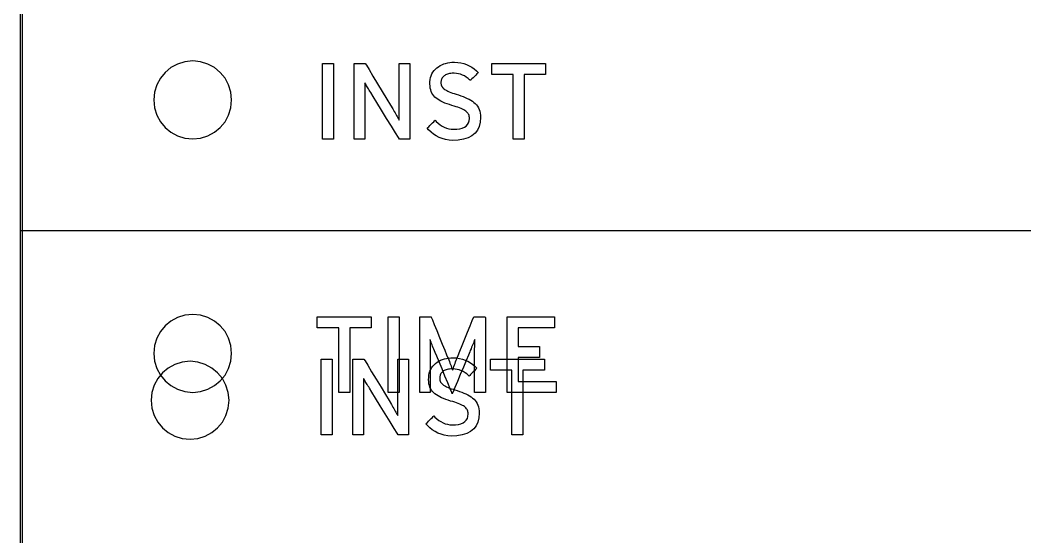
# Model space of a CAD drawing. Extents: x 1 to 47.7, y 0.2 to 35.
# Drawn here: x 11.602 to 12.891, y 12.763 to 13.426 of the extents above; entities that cross this region are included whole.
import ezdxf

# ---------------------------------------------------------------- set-up
doc = ezdxf.new("R2010")
doc.units = 0
doc.header["$MEASUREMENT"] = 0
for name, color, linetype in [('4_1__4U__UP_TO_ONE_IO_BOAR', 7, 'CONTINUOUS'), ('4_2__4U__FRONT_PANEL_W_24_', 7, 'CONTINUOUS'), ('5_1___24__TARGET_LEDS___12', 7, 'CONTINUOUS')]:
    doc.layers.add(name, color=color, linetype=linetype)

msp = doc.modelspace()

# ---------------------------------------------------------------- linework, layer by layer
at = {"layer": '4_1__4U__UP_TO_ONE_IO_BOAR'}
for points in [[(11.6045, 14.4737), (11.6045, 10.7985)], [(11.9899, 13.2736), (11.9899, 13.3708), (12.004, 13.3708), (12.004, 13.2736), (11.9899, 13.2736)], [(12.2487, 13.3565), (12.2487, 13.2736), (12.2346, 13.2736), (12.2346, 13.3565), (12.2072, 13.3565), (12.2072, 13.3708), (12.2762, 13.3708), (12.2762, 13.3565), (12.2487, 13.3565)], [(12.0249, 13.0316), (12.0249, 12.9486), (12.0108, 12.9486), (12.0108, 13.0316), (11.9833, 13.0316), (11.9833, 13.0458), (12.0524, 13.0458), (12.0524, 13.0316), (12.0249, 13.0316)], [(12.0742, 12.9486), (12.0742, 13.0458), (12.0883, 13.0458), (12.0883, 12.9486), (12.0742, 12.9486)], [(12.227, 12.9486), (12.227, 13.0458), (12.2877, 13.0458), (12.2877, 13.0317), (12.2411, 13.0317), (12.2411, 13.0075), (12.2682, 13.0075), (12.2682, 12.9934), (12.2411, 12.9934), (12.2411, 12.9627), (12.2897, 12.9627), (12.2897, 12.9486), (12.227, 12.9486)]]:
    msp.add_lwpolyline(points, dxfattribs=at)
for points in [[(11.8234, 13.2739), (11.8335, 13.2749), (11.8429, 13.2779), (11.8514, 13.2825), (11.8588, 13.2886), (11.8649, 13.296), (11.8695, 13.3045), (11.8724, 13.3139), (11.8734, 13.3239), (11.8724, 13.334), (11.8695, 13.3434), (11.8649, 13.3519), (11.8588, 13.3593), (11.8514, 13.3654), (11.8429, 13.37), (11.8335, 13.3729), (11.8234, 13.3739), (11.8134, 13.3729), (11.804, 13.37), (11.7955, 13.3654), (11.7881, 13.3593), (11.782, 13.3519), (11.7774, 13.3434), (11.7745, 13.334), (11.7735, 13.3239), (11.7745, 13.3139), (11.7774, 13.3045), (11.782, 13.296), (11.7881, 13.2886), (11.7955, 13.2825), (11.804, 13.2779), (11.8134, 13.2749)], [(12.0886, 13.2736), (12.0873, 13.2758), (12.0836, 13.2818), (12.0783, 13.2903), (12.0722, 13.3003), (12.0657, 13.3108), (12.0597, 13.3205), (12.0549, 13.3284), (12.0518, 13.3334), (12.0508, 13.335), (12.0499, 13.3365), (12.049, 13.338), (12.0482, 13.3394), (12.0474, 13.3408), (12.0466, 13.3422), (12.0458, 13.3435), (12.0451, 13.3448), (12.0444, 13.346), (12.0441, 13.3452), (12.0441, 13.3428), (12.0441, 13.3404), (12.0441, 13.3379), (12.0441, 13.3354), (12.0441, 13.3327), (12.0441, 13.33), (12.0442, 13.3273), (12.0442, 13.3244), (12.0442, 13.3226), (12.0442, 13.3181), (12.0442, 13.3113), (12.0442, 13.3031), (12.0442, 13.2945), (12.0442, 13.2863), (12.0442, 13.2795), (12.0442, 13.275), (12.0442, 13.2736), (12.0436, 13.2736), (12.0421, 13.2736), (12.0401, 13.2736), (12.0379, 13.2736), (12.0355, 13.2736), (12.0334, 13.2736), (12.0317, 13.2736), (12.0307, 13.2736), (12.0305, 13.2743), (12.0305, 13.2806), (12.0305, 13.292), (12.0305, 13.3069), (12.0305, 13.3234), (12.0305, 13.3397), (12.0305, 13.3542), (12.0305, 13.3651), (12.0305, 13.3705), (12.0308, 13.3708), (12.032, 13.3708), (12.0338, 13.3708), (12.0361, 13.3708), (12.0386, 13.3708), (12.041, 13.3708), (12.043, 13.3708), (12.0444, 13.3708), (12.0449, 13.3708), (12.0462, 13.3686), (12.0497, 13.3628), (12.0547, 13.3545), (12.0606, 13.3448), (12.0667, 13.3346), (12.0724, 13.3251), (12.0771, 13.3174), (12.08, 13.3126), (12.081, 13.3109), (12.082, 13.3091), (12.083, 13.3074), (12.084, 13.3057), (12.0849, 13.3041), (12.0858, 13.3025), (12.0866, 13.301), (12.0874, 13.2996), (12.0882, 13.2982), (12.0885, 13.299), (12.0884, 13.3014), (12.0884, 13.3039), (12.0884, 13.3065), (12.0884, 13.3091), (12.0884, 13.3118), (12.0884, 13.3145), (12.0884, 13.3173), (12.0884, 13.3202), (12.0884, 13.322), (12.0884, 13.3265), (12.0884, 13.3333), (12.0884, 13.3414), (12.0884, 13.35), (12.0884, 13.3581), (12.0884, 13.3649), (12.0884, 13.3694), (12.0884, 13.3708), (12.089, 13.3708), (12.0904, 13.3708), (12.0924, 13.3708), (12.0947, 13.3708), (12.097, 13.3708), (12.0992, 13.3708), (12.1009, 13.3708), (12.1019, 13.3708), (12.1021, 13.3701), (12.1021, 13.3638), (12.1021, 13.3523), (12.1021, 13.3375), (12.1021, 13.321), (12.1021, 13.3046), (12.1021, 13.2901), (12.1021, 13.2793), (12.1021, 13.2739), (12.1018, 13.2736), (12.1007, 13.2736), (12.099, 13.2736), (12.0968, 13.2736), (12.0945, 13.2736), (12.0923, 13.2736), (12.0904, 13.2736), (12.0891, 13.2736)], [(12.1927, 13.3015), (12.1923, 13.2954), (12.191, 13.2899), (12.1888, 13.2852), (12.1857, 13.2813), (12.1816, 13.278), (12.1767, 13.2754), (12.1708, 13.2736), (12.164, 13.2724), (12.1569, 13.2721), (12.1523, 13.2724), (12.1479, 13.2732), (12.1437, 13.2743), (12.1397, 13.2758), (12.136, 13.2777), (12.1325, 13.28), (12.1292, 13.2826), (12.1261, 13.2857), (12.1244, 13.2878), (12.125, 13.2884), (12.1262, 13.2895), (12.1277, 13.2911), (12.1294, 13.2927), (12.1311, 13.2944), (12.1326, 13.2959), (12.1338, 13.2971), (12.1344, 13.2978), (12.1358, 13.2964), (12.1383, 13.2941), (12.1408, 13.2921), (12.1435, 13.2904), (12.1462, 13.289), (12.1491, 13.2879), (12.152, 13.2871), (12.1551, 13.2865), (12.1582, 13.2863), (12.1622, 13.2864), (12.166, 13.2868), (12.1693, 13.2877), (12.1721, 13.2889), (12.1744, 13.2904), (12.1761, 13.2923), (12.1774, 13.2946), (12.1782, 13.2973), (12.1785, 13.3003), (12.1784, 13.3016), (12.1783, 13.3028), (12.178, 13.304), (12.1776, 13.3051), (12.177, 13.3061), (12.1764, 13.3071), (12.1756, 13.308), (12.1747, 13.3089), (12.1737, 13.3097), (12.1725, 13.3106), (12.1711, 13.3114), (12.1695, 13.3122), (12.1678, 13.313), (12.1658, 13.3138), (12.1637, 13.3146), (12.1614, 13.3153), (12.1589, 13.3161), (12.1561, 13.3169), (12.1529, 13.3179), (12.1499, 13.3189), (12.1471, 13.32), (12.1445, 13.3212), (12.142, 13.3223), (12.1398, 13.3236), (12.1378, 13.3249), (12.1359, 13.3262), (12.1343, 13.3276), (12.1328, 13.3291), (12.1315, 13.3308), (12.1304, 13.3326), (12.1295, 13.3346), (12.1288, 13.3368), (12.1282, 13.3392), (12.1279, 13.3417), (12.1278, 13.3444), (12.1278, 13.3473), (12.1281, 13.35), (12.1287, 13.3526), (12.1294, 13.355), (12.1304, 13.3573), (12.1317, 13.3595), (12.1331, 13.3615), (12.1348, 13.3634), (12.1367, 13.3651), (12.1387, 13.3666), (12.1408, 13.368), (12.1431, 13.3691), (12.1455, 13.3701), (12.1479, 13.3709), (12.1506, 13.3715), (12.1533, 13.372), (12.1561, 13.3722), (12.1592, 13.3723), (12.1634, 13.3721), (12.1673, 13.3715), (12.1711, 13.3706), (12.1748, 13.3694), (12.1782, 13.3679), (12.1815, 13.366), (12.1847, 13.3637), (12.1876, 13.3612), (12.1896, 13.3591), (12.1891, 13.3585), (12.188, 13.3574), (12.1865, 13.3559), (12.1848, 13.3542), (12.1832, 13.3524), (12.1816, 13.3509), (12.1804, 13.3496), (12.1797, 13.3489), (12.1787, 13.3498), (12.1767, 13.3516), (12.1745, 13.3533), (12.1722, 13.3547), (12.1697, 13.3558), (12.1672, 13.3568), (12.1645, 13.3574), (12.1617, 13.3579), (12.1587, 13.3581), (12.1565, 13.3581), (12.1548, 13.3579), (12.1531, 13.3577), (12.1516, 13.3574), (12.1502, 13.3571), (12.149, 13.3566), (12.1478, 13.3561), (12.1468, 13.3554), (12.1459, 13.3547), (12.145, 13.3539), (12.1443, 13.3531), (12.1437, 13.3522), (12.1432, 13.3513), (12.1427, 13.3503), (12.1424, 13.3493), (12.1422, 13.3482), (12.142, 13.3471), (12.142, 13.346), (12.142, 13.3454), (12.142, 13.3449), (12.1421, 13.3443), (12.1422, 13.3438), (12.1423, 13.3433), (12.1424, 13.3429), (12.1426, 13.3424), (12.1428, 13.342), (12.143, 13.3415), (12.1432, 13.3411), (12.1435, 13.3406), (12.1438, 13.3402), (12.1441, 13.3397), (12.1445, 13.3393), (12.145, 13.3389), (12.1454, 13.3384), (12.1459, 13.338), (12.1467, 13.3375), (12.1479, 13.3367), (12.1493, 13.3359), (12.1508, 13.3351), (12.1526, 13.3344), (12.1546, 13.3336), (12.1567, 13.3328), (12.159, 13.332), (12.1615, 13.3312), (12.1645, 13.3303), (12.1675, 13.3293), (12.1704, 13.3282), (12.1731, 13.3271), (12.1757, 13.326), (12.1781, 13.3248), (12.1803, 13.3235), (12.1824, 13.3222), (12.1843, 13.3208), (12.186, 13.3193), (12.1876, 13.3177), (12.1889, 13.3159), (12.19, 13.3139), (12.191, 13.3118), (12.1917, 13.3094), (12.1923, 13.307), (12.1926, 13.3043)], [(11.8234, 12.9489), (11.8335, 12.9499), (11.8429, 12.9529), (11.8514, 12.9575), (11.8588, 12.9636), (11.8649, 12.971), (11.8695, 12.9795), (11.8724, 12.9889), (11.8734, 12.9989), (11.8724, 13.009), (11.8695, 13.0184), (11.8649, 13.0269), (11.8588, 13.0343), (11.8514, 13.0404), (11.8429, 13.045), (11.8335, 13.0479), (11.8234, 13.0489), (11.8134, 13.0479), (11.804, 13.045), (11.7955, 13.0404), (11.7881, 13.0343), (11.782, 13.0269), (11.7774, 13.0184), (11.7745, 13.009), (11.7735, 12.9989), (11.7745, 12.9889), (11.7774, 12.9795), (11.782, 12.971), (11.7881, 12.9636), (11.7955, 12.9575), (11.804, 12.9529), (11.8134, 12.9499)], [(12.1851, 12.9486), (12.1851, 12.9504), (12.1851, 12.9554), (12.1851, 12.9625), (12.1851, 12.9709), (12.1851, 12.9796), (12.1851, 12.9878), (12.1851, 12.9945), (12.1851, 12.9989), (12.1851, 13.0005), (12.1851, 13.0029), (12.1851, 13.0052), (12.1852, 13.0073), (12.1852, 13.0093), (12.1852, 13.0112), (12.1853, 13.013), (12.1853, 13.0147), (12.1854, 13.0163), (12.1852, 13.0165), (12.1847, 13.0152), (12.1841, 13.0137), (12.1835, 13.0121), (12.1828, 13.0104), (12.1821, 13.0086), (12.1813, 13.0067), (12.1805, 13.0046), (12.1796, 13.0025), (12.179, 13.0009), (12.1772, 12.9966), (12.1743, 12.9897), (12.1707, 12.9811), (12.1668, 12.9718), (12.1631, 12.9628), (12.1598, 12.955), (12.1575, 12.9495), (12.1565, 12.9471), (12.1558, 12.9486), (12.1538, 12.9536), (12.1507, 12.9609), (12.1471, 12.9698), (12.1433, 12.9791), (12.1396, 12.9879), (12.1366, 12.9953), (12.1345, 13.0002), (12.1338, 13.002), (12.1329, 13.0042), (12.1321, 13.0062), (12.1313, 13.0082), (12.1306, 13.01), (12.1299, 13.0117), (12.1293, 13.0133), (12.1287, 13.0148), (12.1282, 13.0162), (12.1278, 13.0166), (12.1279, 13.0151), (12.1279, 13.0134), (12.128, 13.0117), (12.128, 13.0098), (12.128, 13.0078), (12.1281, 13.0057), (12.1281, 13.0034), (12.1281, 13.0011), (12.1281, 12.9994), (12.1281, 12.9957), (12.1281, 12.9895), (12.1281, 12.9815), (12.1281, 12.9728), (12.1281, 12.9643), (12.1281, 12.9568), (12.1281, 12.9513), (12.1281, 12.9487), (12.1278, 12.9486), (12.1267, 12.9486), (12.1249, 12.9486), (12.1228, 12.9486), (12.1206, 12.9486), (12.1184, 12.9486), (12.1166, 12.9486), (12.1153, 12.9486), (12.1148, 12.9486), (12.1148, 12.9521), (12.1148, 12.9614), (12.1148, 12.9749), (12.1148, 12.9907), (12.1148, 13.0073), (12.1148, 13.0228), (12.1148, 13.0354), (12.1148, 13.0436), (12.1148, 13.0458), (12.1156, 13.0458), (12.1171, 13.0458), (12.1193, 13.0458), (12.1217, 13.0458), (12.1241, 13.0458), (12.1264, 13.0458), (12.1282, 13.0458), (12.1292, 13.0458), (12.1295, 13.0454), (12.1309, 13.0421), (12.1334, 13.036), (12.1366, 13.0281), (12.1401, 13.0194), (12.1436, 13.0107), (12.1468, 13.003), (12.1491, 12.9972), (12.1504, 12.9942), (12.151, 12.9926), (12.1519, 12.9905), (12.1527, 12.9885), (12.1535, 12.9865), (12.1543, 12.9846), (12.155, 12.9827), (12.1556, 12.9809), (12.1562, 12.9792), (12.1568, 12.9775), (12.1574, 12.9788), (12.158, 12.9805), (12.1586, 12.9822), (12.1593, 12.9841), (12.1601, 12.986), (12.1608, 12.9879), (12.1616, 12.99), (12.1625, 12.9921), (12.1633, 12.994), (12.1642, 12.9963), (12.1663, 13.0016), (12.1692, 13.0089), (12.1726, 13.0174), (12.1761, 13.0262), (12.1794, 13.0344), (12.182, 13.0409), (12.1836, 13.0449), (12.184, 13.0458), (12.1849, 13.0458), (12.1865, 13.0458), (12.1888, 13.0458), (12.1913, 13.0458), (12.1938, 13.0458), (12.1961, 13.0458), (12.1979, 13.0458), (12.1988, 13.0458), (12.199, 13.0447), (12.199, 13.0377), (12.199, 13.0259), (12.199, 13.0109), (12.199, 12.9944), (12.199, 12.9783), (12.199, 12.9641), (12.199, 12.9537), (12.199, 12.9488), (12.1987, 12.9486), (12.1975, 12.9486), (12.1957, 12.9486), (12.1935, 12.9486), (12.1911, 12.9486), (12.1889, 12.9486), (12.187, 12.9486), (12.1856, 12.9486)]]:
    msp.add_lwpolyline(points, close=True, dxfattribs=at)
at = {"layer": '4_2__4U__FRONT_PANEL_W_24_'}
for points in [[(11.6022, 14.4745), (11.6022, 8.9994)], [(11.602, 13.1567), (14.342, 13.1567)], [(11.9882, 12.8944), (11.9882, 12.9916), (12.0023, 12.9916), (12.0023, 12.8944), (11.9882, 12.8944)], [(12.2471, 12.9774), (12.2471, 12.8944), (12.233, 12.8944), (12.233, 12.9774), (12.2055, 12.9774), (12.2055, 12.9916), (12.2746, 12.9916), (12.2746, 12.9774), (12.2471, 12.9774)]]:
    msp.add_lwpolyline(points, dxfattribs=at)
for points in [[(11.82, 12.8887), (11.8301, 12.8897), (11.8395, 12.8926), (11.848, 12.8972), (11.8554, 12.9033), (11.8615, 12.9107), (11.8661, 12.9192), (11.869, 12.9286), (11.87, 12.9387), (11.869, 12.9488), (11.8661, 12.9581), (11.8615, 12.9666), (11.8554, 12.974), (11.848, 12.9801), (11.8395, 12.9847), (11.8301, 12.9877), (11.82, 12.9887), (11.8099, 12.9877), (11.8005, 12.9847), (11.792, 12.9801), (11.7847, 12.974), (11.7786, 12.9666), (11.7739, 12.9581), (11.771, 12.9488), (11.77, 12.9387), (11.771, 12.9286), (11.7739, 12.9192), (11.7786, 12.9107), (11.7847, 12.9033), (11.792, 12.8972), (11.8005, 12.8926), (11.8099, 12.8897)], [(12.087, 12.8944), (12.0856, 12.8967), (12.0819, 12.9026), (12.0767, 12.9111), (12.0705, 12.9212), (12.0641, 12.9316), (12.0581, 12.9413), (12.0532, 12.9492), (12.0502, 12.9542), (12.0492, 12.9558), (12.0483, 12.9574), (12.0474, 12.9588), (12.0465, 12.9603), (12.0457, 12.9617), (12.0449, 12.963), (12.0441, 12.9643), (12.0434, 12.9656), (12.0427, 12.9668), (12.0424, 12.966), (12.0424, 12.9637), (12.0424, 12.9613), (12.0424, 12.9588), (12.0424, 12.9562), (12.0425, 12.9536), (12.0425, 12.9509), (12.0425, 12.9481), (12.0425, 12.9452), (12.0425, 12.9435), (12.0425, 12.9389), (12.0425, 12.9321), (12.0425, 12.924), (12.0425, 12.9153), (12.0425, 12.9071), (12.0425, 12.9003), (12.0425, 12.8958), (12.0425, 12.8944), (12.0419, 12.8944), (12.0405, 12.8944), (12.0385, 12.8944), (12.0362, 12.8944), (12.0339, 12.8944), (12.0317, 12.8944), (12.03, 12.8944), (12.029, 12.8944), (12.0288, 12.8951), (12.0288, 12.9014), (12.0288, 12.9129), (12.0288, 12.9277), (12.0288, 12.9442), (12.0288, 12.9606), (12.0288, 12.9751), (12.0288, 12.9859), (12.0288, 12.9913), (12.0291, 12.9916), (12.0303, 12.9916), (12.0322, 12.9916), (12.0345, 12.9916), (12.0369, 12.9916), (12.0393, 12.9916), (12.0413, 12.9916), (12.0427, 12.9916), (12.0432, 12.9916), (12.0445, 12.9895), (12.048, 12.9837), (12.053, 12.9754), (12.0589, 12.9656), (12.0651, 12.9554), (12.0708, 12.946), (12.0754, 12.9383), (12.0783, 12.9334), (12.0793, 12.9318), (12.0804, 12.93), (12.0814, 12.9282), (12.0824, 12.9266), (12.0833, 12.9249), (12.0842, 12.9234), (12.085, 12.9219), (12.0858, 12.9205), (12.0865, 12.9191), (12.0868, 12.9199), (12.0868, 12.9223), (12.0868, 12.9248), (12.0867, 12.9273), (12.0867, 12.9299), (12.0867, 12.9326), (12.0867, 12.9353), (12.0867, 12.9382), (12.0867, 12.941), (12.0867, 12.9428), (12.0867, 12.9473), (12.0867, 12.9541), (12.0867, 12.9622), (12.0867, 12.9708), (12.0867, 12.979), (12.0867, 12.9858), (12.0867, 12.9903), (12.0867, 12.9916), (12.0873, 12.9916), (12.0888, 12.9916), (12.0908, 12.9916), (12.093, 12.9916), (12.0954, 12.9916), (12.0975, 12.9916), (12.0992, 12.9916), (12.1002, 12.9916), (12.1004, 12.9909), (12.1004, 12.9846), (12.1004, 12.9732), (12.1004, 12.9583), (12.1004, 12.9418), (12.1004, 12.9255), (12.1004, 12.911), (12.1004, 12.9002), (12.1004, 12.8947), (12.1001, 12.8944), (12.099, 12.8944), (12.0973, 12.8944), (12.0952, 12.8944), (12.0929, 12.8944), (12.0906, 12.8944), (12.0888, 12.8944), (12.0875, 12.8944)], [(12.1911, 12.9223), (12.1907, 12.9162), (12.1894, 12.9108), (12.1871, 12.9061), (12.184, 12.9021), (12.18, 12.8988), (12.175, 12.8963), (12.1691, 12.8944), (12.1623, 12.8933), (12.1553, 12.8929), (12.1506, 12.8933), (12.1462, 12.894), (12.1421, 12.8952), (12.1381, 12.8967), (12.1344, 12.8986), (12.1308, 12.9008), (12.1275, 12.9035), (12.1245, 12.9065), (12.1227, 12.9086), (12.1234, 12.9092), (12.1245, 12.9104), (12.126, 12.9119), (12.1277, 12.9136), (12.1294, 12.9153), (12.1309, 12.9168), (12.1321, 12.918), (12.1327, 12.9186), (12.1342, 12.9172), (12.1366, 12.915), (12.1392, 12.913), (12.1418, 12.9113), (12.1446, 12.9099), (12.1474, 12.9087), (12.1504, 12.9079), (12.1534, 12.9074), (12.1566, 12.9071), (12.1606, 12.9072), (12.1643, 12.9077), (12.1676, 12.9085), (12.1704, 12.9097), (12.1727, 12.9113), (12.1745, 12.9132), (12.1758, 12.9155), (12.1765, 12.9181), (12.1768, 12.9212), (12.1768, 12.9225), (12.1766, 12.9237), (12.1763, 12.9248), (12.1759, 12.9259), (12.1754, 12.9269), (12.1747, 12.9279), (12.174, 12.9289), (12.1731, 12.9297), (12.1721, 12.9306), (12.1708, 12.9314), (12.1695, 12.9322), (12.1679, 12.933), (12.1661, 12.9338), (12.1642, 12.9346), (12.1621, 12.9354), (12.1598, 12.9362), (12.1573, 12.937), (12.1544, 12.9378), (12.1512, 12.9388), (12.1482, 12.9398), (12.1454, 12.9409), (12.1428, 12.942), (12.1404, 12.9432), (12.1382, 12.9444), (12.1361, 12.9457), (12.1343, 12.9471), (12.1326, 12.9484), (12.1311, 12.9499), (12.1298, 12.9516), (12.1288, 12.9535), (12.1278, 12.9555), (12.1271, 12.9577), (12.1266, 12.96), (12.1263, 12.9626), (12.1261, 12.9653), (12.1262, 12.9681), (12.1265, 12.9709), (12.127, 12.9734), (12.1278, 12.9759), (12.1288, 12.9782), (12.13, 12.9803), (12.1315, 12.9824), (12.1331, 12.9842), (12.135, 12.986), (12.1371, 12.9875), (12.1392, 12.9888), (12.1414, 12.99), (12.1438, 12.9909), (12.1463, 12.9917), (12.1489, 12.9924), (12.1516, 12.9928), (12.1545, 12.9931), (12.1576, 12.9932), (12.1617, 12.993), (12.1657, 12.9924), (12.1695, 12.9915), (12.1731, 12.9903), (12.1766, 12.9887), (12.1799, 12.9868), (12.183, 12.9846), (12.186, 12.982), (12.1879, 12.98), (12.1874, 12.9794), (12.1863, 12.9783), (12.1848, 12.9767), (12.1832, 12.975), (12.1815, 12.9733), (12.18, 12.9717), (12.1788, 12.9705), (12.1781, 12.9697), (12.1771, 12.9706), (12.175, 12.9725), (12.1728, 12.9741), (12.1705, 12.9755), (12.1681, 12.9767), (12.1655, 12.9776), (12.1628, 12.9783), (12.16, 12.9787), (12.1571, 12.9789), (12.1548, 12.9789), (12.1531, 12.9788), (12.1515, 12.9786), (12.15, 12.9783), (12.1486, 12.9779), (12.1473, 12.9775), (12.1462, 12.9769), (12.1451, 12.9763), (12.1442, 12.9756), (12.1434, 12.9748), (12.1427, 12.9739), (12.142, 12.9731), (12.1415, 12.9721), (12.1411, 12.9711), (12.1408, 12.9701), (12.1405, 12.9691), (12.1404, 12.9679), (12.1403, 12.9668), (12.1404, 12.9663), (12.1404, 12.9657), (12.1404, 12.9652), (12.1405, 12.9647), (12.1406, 12.9642), (12.1408, 12.9637), (12.1409, 12.9633), (12.1411, 12.9628), (12.1413, 12.9624), (12.1415, 12.9619), (12.1418, 12.9615), (12.1421, 12.961), (12.1425, 12.9606), (12.1429, 12.9602), (12.1433, 12.9597), (12.1438, 12.9593), (12.1443, 12.9589), (12.1451, 12.9583), (12.1462, 12.9575), (12.1476, 12.9568), (12.1492, 12.956), (12.151, 12.9552), (12.1529, 12.9544), (12.155, 12.9536), (12.1574, 12.9528), (12.1599, 12.952), (12.1629, 12.9511), (12.1659, 12.9501), (12.1688, 12.9491), (12.1715, 12.948), (12.174, 12.9468), (12.1764, 12.9456), (12.1786, 12.9443), (12.1807, 12.943), (12.1826, 12.9416), (12.1844, 12.9402), (12.1859, 12.9385), (12.1873, 12.9367), (12.1884, 12.9347), (12.1893, 12.9326), (12.1901, 12.9303), (12.1906, 12.9278), (12.1909, 12.9252)]]:
    msp.add_lwpolyline(points, close=True, dxfattribs=at)
at = {"layer": '5_1___24__TARGET_LEDS___12'}
for points in [[(11.6022, 14.4745), (11.6022, 8.9994)], [(11.602, 13.1567), (14.342, 13.1567)], [(11.9882, 12.8944), (11.9882, 12.9916), (12.0023, 12.9916), (12.0023, 12.8944), (11.9882, 12.8944)], [(12.2471, 12.9774), (12.2471, 12.8944), (12.233, 12.8944), (12.233, 12.9774), (12.2055, 12.9774), (12.2055, 12.9916), (12.2746, 12.9916), (12.2746, 12.9774), (12.2471, 12.9774)]]:
    msp.add_lwpolyline(points, dxfattribs=at)
for points in [[(11.82, 12.8887), (11.8301, 12.8897), (11.8395, 12.8926), (11.848, 12.8972), (11.8554, 12.9033), (11.8615, 12.9107), (11.8661, 12.9192), (11.869, 12.9286), (11.87, 12.9387), (11.869, 12.9488), (11.8661, 12.9581), (11.8615, 12.9666), (11.8554, 12.974), (11.848, 12.9801), (11.8395, 12.9847), (11.8301, 12.9877), (11.82, 12.9887), (11.8099, 12.9877), (11.8005, 12.9847), (11.792, 12.9801), (11.7847, 12.974), (11.7786, 12.9666), (11.7739, 12.9581), (11.771, 12.9488), (11.77, 12.9387), (11.771, 12.9286), (11.7739, 12.9192), (11.7786, 12.9107), (11.7847, 12.9033), (11.792, 12.8972), (11.8005, 12.8926), (11.8099, 12.8897)], [(12.087, 12.8944), (12.0856, 12.8967), (12.0819, 12.9026), (12.0767, 12.9111), (12.0705, 12.9212), (12.0641, 12.9316), (12.0581, 12.9413), (12.0532, 12.9492), (12.0502, 12.9542), (12.0492, 12.9558), (12.0483, 12.9574), (12.0474, 12.9588), (12.0465, 12.9603), (12.0457, 12.9617), (12.0449, 12.963), (12.0441, 12.9643), (12.0434, 12.9656), (12.0427, 12.9668), (12.0424, 12.966), (12.0424, 12.9637), (12.0424, 12.9613), (12.0424, 12.9588), (12.0424, 12.9562), (12.0425, 12.9536), (12.0425, 12.9509), (12.0425, 12.9481), (12.0425, 12.9452), (12.0425, 12.9435), (12.0425, 12.9389), (12.0425, 12.9321), (12.0425, 12.924), (12.0425, 12.9153), (12.0425, 12.9071), (12.0425, 12.9003), (12.0425, 12.8958), (12.0425, 12.8944), (12.0419, 12.8944), (12.0405, 12.8944), (12.0385, 12.8944), (12.0362, 12.8944), (12.0339, 12.8944), (12.0317, 12.8944), (12.03, 12.8944), (12.029, 12.8944), (12.0288, 12.8951), (12.0288, 12.9014), (12.0288, 12.9129), (12.0288, 12.9277), (12.0288, 12.9442), (12.0288, 12.9606), (12.0288, 12.9751), (12.0288, 12.9859), (12.0288, 12.9913), (12.0291, 12.9916), (12.0303, 12.9916), (12.0322, 12.9916), (12.0345, 12.9916), (12.0369, 12.9916), (12.0393, 12.9916), (12.0413, 12.9916), (12.0427, 12.9916), (12.0432, 12.9916), (12.0445, 12.9895), (12.048, 12.9837), (12.053, 12.9754), (12.0589, 12.9656), (12.0651, 12.9554), (12.0708, 12.946), (12.0754, 12.9383), (12.0783, 12.9334), (12.0793, 12.9318), (12.0804, 12.93), (12.0814, 12.9282), (12.0824, 12.9266), (12.0833, 12.9249), (12.0842, 12.9234), (12.085, 12.9219), (12.0858, 12.9205), (12.0865, 12.9191), (12.0868, 12.9199), (12.0868, 12.9223), (12.0868, 12.9248), (12.0867, 12.9273), (12.0867, 12.9299), (12.0867, 12.9326), (12.0867, 12.9353), (12.0867, 12.9382), (12.0867, 12.941), (12.0867, 12.9428), (12.0867, 12.9473), (12.0867, 12.9541), (12.0867, 12.9622), (12.0867, 12.9708), (12.0867, 12.979), (12.0867, 12.9858), (12.0867, 12.9903), (12.0867, 12.9916), (12.0873, 12.9916), (12.0888, 12.9916), (12.0908, 12.9916), (12.093, 12.9916), (12.0954, 12.9916), (12.0975, 12.9916), (12.0992, 12.9916), (12.1002, 12.9916), (12.1004, 12.9909), (12.1004, 12.9846), (12.1004, 12.9732), (12.1004, 12.9583), (12.1004, 12.9418), (12.1004, 12.9255), (12.1004, 12.911), (12.1004, 12.9002), (12.1004, 12.8947), (12.1001, 12.8944), (12.099, 12.8944), (12.0973, 12.8944), (12.0952, 12.8944), (12.0929, 12.8944), (12.0906, 12.8944), (12.0888, 12.8944), (12.0875, 12.8944)], [(12.1911, 12.9223), (12.1907, 12.9162), (12.1894, 12.9108), (12.1871, 12.9061), (12.184, 12.9021), (12.18, 12.8988), (12.175, 12.8963), (12.1691, 12.8944), (12.1623, 12.8933), (12.1553, 12.8929), (12.1506, 12.8933), (12.1462, 12.894), (12.1421, 12.8952), (12.1381, 12.8967), (12.1344, 12.8986), (12.1308, 12.9008), (12.1275, 12.9035), (12.1245, 12.9065), (12.1227, 12.9086), (12.1234, 12.9092), (12.1245, 12.9104), (12.126, 12.9119), (12.1277, 12.9136), (12.1294, 12.9153), (12.1309, 12.9168), (12.1321, 12.918), (12.1327, 12.9186), (12.1342, 12.9172), (12.1366, 12.915), (12.1392, 12.913), (12.1418, 12.9113), (12.1446, 12.9099), (12.1474, 12.9087), (12.1504, 12.9079), (12.1534, 12.9074), (12.1566, 12.9071), (12.1606, 12.9072), (12.1643, 12.9077), (12.1676, 12.9085), (12.1704, 12.9097), (12.1727, 12.9113), (12.1745, 12.9132), (12.1758, 12.9155), (12.1765, 12.9181), (12.1768, 12.9212), (12.1768, 12.9225), (12.1766, 12.9237), (12.1763, 12.9248), (12.1759, 12.9259), (12.1754, 12.9269), (12.1747, 12.9279), (12.174, 12.9289), (12.1731, 12.9297), (12.1721, 12.9306), (12.1708, 12.9314), (12.1695, 12.9322), (12.1679, 12.933), (12.1661, 12.9338), (12.1642, 12.9346), (12.1621, 12.9354), (12.1598, 12.9362), (12.1573, 12.937), (12.1544, 12.9378), (12.1512, 12.9388), (12.1482, 12.9398), (12.1454, 12.9409), (12.1428, 12.942), (12.1404, 12.9432), (12.1382, 12.9444), (12.1361, 12.9457), (12.1343, 12.9471), (12.1326, 12.9484), (12.1311, 12.9499), (12.1298, 12.9516), (12.1288, 12.9535), (12.1278, 12.9555), (12.1271, 12.9577), (12.1266, 12.96), (12.1263, 12.9626), (12.1261, 12.9653), (12.1262, 12.9681), (12.1265, 12.9709), (12.127, 12.9734), (12.1278, 12.9759), (12.1288, 12.9782), (12.13, 12.9803), (12.1315, 12.9824), (12.1331, 12.9842), (12.135, 12.986), (12.1371, 12.9875), (12.1392, 12.9888), (12.1414, 12.99), (12.1438, 12.9909), (12.1463, 12.9917), (12.1489, 12.9924), (12.1516, 12.9928), (12.1545, 12.9931), (12.1576, 12.9932), (12.1617, 12.993), (12.1657, 12.9924), (12.1695, 12.9915), (12.1731, 12.9903), (12.1766, 12.9887), (12.1799, 12.9868), (12.183, 12.9846), (12.186, 12.982), (12.1879, 12.98), (12.1874, 12.9794), (12.1863, 12.9783), (12.1848, 12.9767), (12.1832, 12.975), (12.1815, 12.9733), (12.18, 12.9717), (12.1788, 12.9705), (12.1781, 12.9697), (12.1771, 12.9706), (12.175, 12.9725), (12.1728, 12.9741), (12.1705, 12.9755), (12.1681, 12.9767), (12.1655, 12.9776), (12.1628, 12.9783), (12.16, 12.9787), (12.1571, 12.9789), (12.1548, 12.9789), (12.1531, 12.9788), (12.1515, 12.9786), (12.15, 12.9783), (12.1486, 12.9779), (12.1473, 12.9775), (12.1462, 12.9769), (12.1451, 12.9763), (12.1442, 12.9756), (12.1434, 12.9748), (12.1427, 12.9739), (12.142, 12.9731), (12.1415, 12.9721), (12.1411, 12.9711), (12.1408, 12.9701), (12.1405, 12.9691), (12.1404, 12.9679), (12.1403, 12.9668), (12.1404, 12.9663), (12.1404, 12.9657), (12.1404, 12.9652), (12.1405, 12.9647), (12.1406, 12.9642), (12.1408, 12.9637), (12.1409, 12.9633), (12.1411, 12.9628), (12.1413, 12.9624), (12.1415, 12.9619), (12.1418, 12.9615), (12.1421, 12.961), (12.1425, 12.9606), (12.1429, 12.9602), (12.1433, 12.9597), (12.1438, 12.9593), (12.1443, 12.9589), (12.1451, 12.9583), (12.1462, 12.9575), (12.1476, 12.9568), (12.1492, 12.956), (12.151, 12.9552), (12.1529, 12.9544), (12.155, 12.9536), (12.1574, 12.9528), (12.1599, 12.952), (12.1629, 12.9511), (12.1659, 12.9501), (12.1688, 12.9491), (12.1715, 12.948), (12.174, 12.9468), (12.1764, 12.9456), (12.1786, 12.9443), (12.1807, 12.943), (12.1826, 12.9416), (12.1844, 12.9402), (12.1859, 12.9385), (12.1873, 12.9367), (12.1884, 12.9347), (12.1893, 12.9326), (12.1901, 12.9303), (12.1906, 12.9278), (12.1909, 12.9252)]]:
    msp.add_lwpolyline(points, close=True, dxfattribs=at)

doc.saveas('drawing.dxf')
